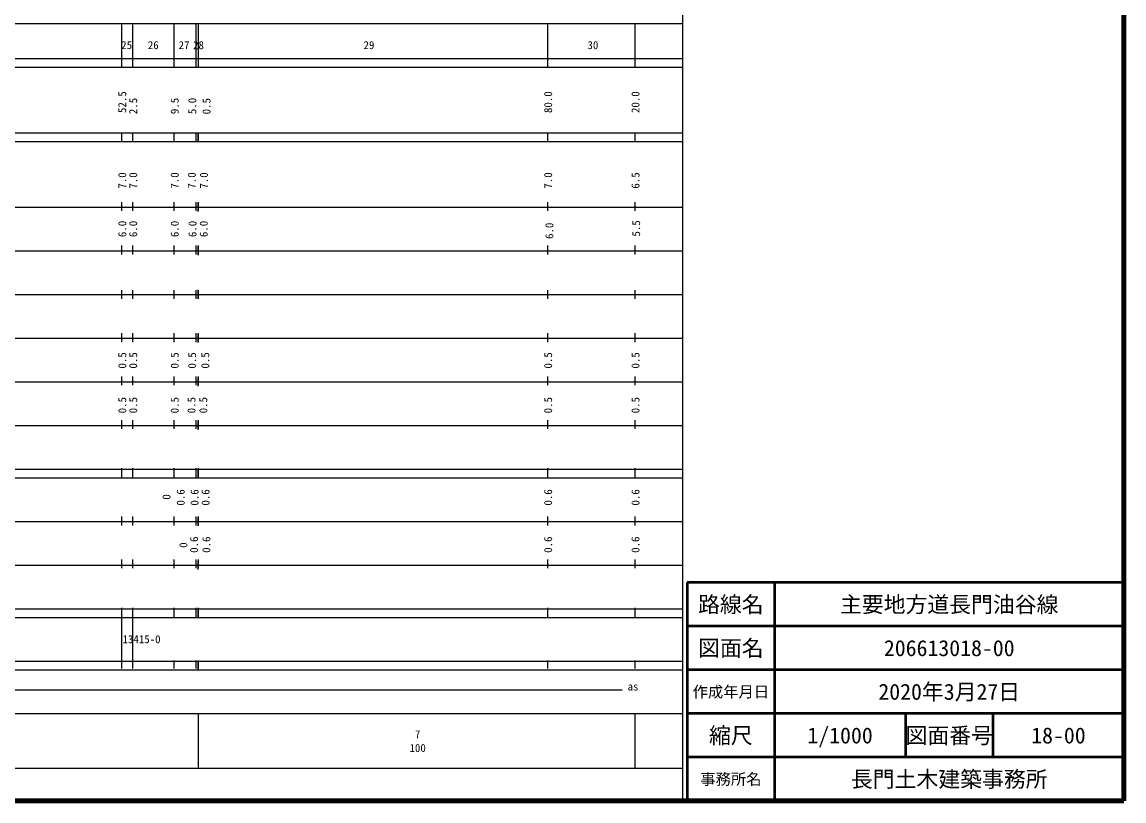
# Model space of a CAD drawing. Units: millimetres on the paper. Extents: x 40 to 680, y 20 to 380.
# Drawn here: x 427.7 to 680, y 20 to 198.4 of the extents above; entities that cross this region are included whole.
import ezdxf
from ezdxf.enums import TextEntityAlignment as Align

# ---------------------------------------------------------------- set-up
doc = ezdxf.new("R2010")
doc.units = ezdxf.units.MM
for name, color, linetype, lineweight in [('M-TTL', 2, 'Continuous', 140), ('M-TTL-BAND', 7, 'Continuous', 25), ('M-TTL-FRAM', 2, 'Continuous', 50), ('M-TTL-LINE', 7, 'Continuous', 50), ('M-TTL-TXT', 7, 'Continuous', 13)]:
    doc.layers.add(name, color=color, linetype=linetype, lineweight=lineweight)
doc.styles.add('ＭＳ ゴシック', font='')
doc.styles.get('ＭＳ ゴシック').set_extended_font_data('MS Gothic')

msp = doc.modelspace()

# ---------------------------------------------------------------- linework, layer by layer
at = {"layer": 'M-TTL'}
for p, q in [((680, 20), (680, 380)), ((40, 20), (680, 20))]:
    msp.add_line(p, q, dxfattribs=at)
at = {"layer": 'M-TTL-BAND'}
for p, q in [((579, 20), (579, 370)), ((68, 198), (579, 198)), ((450.5, 198), (450.5, 187.984)), ((453, 198), (453, 187.984)), ((462.5, 198), (462.5, 187.984)), ((467.5, 198), (467.5, 187.984)), ((468, 198), (468, 188)), ((548, 198), (548, 187.984)), ((568, 198), (568, 187.984)), ((40, 190), (579, 190)), ((468, 190.014), (468, 189.014)), ((568, 190.014), (568, 189.014)), ((40, 188), (579, 188)), ((40, 173), (579, 173)), ((450.5, 173.081), (450.5, 171.049)), ((453, 173.081), (453, 171.049)), ((462.5, 173.081), (462.5, 171.049)), ((467.5, 173.081), (467.5, 171.049)), ((468, 173.081), (468, 171.049)), ((468, 173.081), (468, 171.049)), ((468, 171), (468, 173)), ((548, 173.081), (548, 171.049)), ((568, 173.081), (568, 171.049)), ((568, 173.081), (568, 171.049)), ((40, 171), (579, 171)), ((450.5, 157.144), (450.5, 155.144)), ((453, 157.144), (453, 155.144)), ((462.5, 157.144), (462.5, 155.144)), ((467.5, 157.144), (467.5, 155.144)), ((468, 157.144), (468, 155.144)), ((468, 157.144), (468, 155.144)), ((468, 155), (468, 157)), ((548, 157.144), (548, 155.144)), ((568, 157.144), (568, 155.144)), ((568, 157.144), (568, 155.144)), ((40, 156), (579, 156)), ((450.5, 147.155), (450.5, 145.155)), ((453, 147.155), (453, 145.155)), ((462.5, 147.155), (462.5, 145.155)), ((467.5, 147.155), (467.5, 145.155)), ((468, 147.155), (468, 145.155)), ((468, 147.155), (468, 145.155)), ((468, 145), (468, 147)), ((548, 147.155), (548, 145.155)), ((568, 147.155), (568, 145.155)), ((568, 147.155), (568, 145.155)), ((46, 146), (579, 146)), ((450.5, 136.998), (450.5, 134.998)), ((453, 136.998), (453, 134.998)), ((462.5, 136.998), (462.5, 134.998)), ((467.5, 136.998), (467.5, 134.998)), ((468, 135), (468, 137)), ((468, 136.998), (468, 134.998)), ((468, 136.998), (468, 134.998)), ((548, 136.998), (548, 134.998)), ((568, 136.998), (568, 134.998)), ((568, 136.998), (568, 134.998)), ((52, 136), (579, 136)), ((450.5, 127.092), (450.5, 125.092)), ((453, 127.092), (453, 125.092)), ((462.5, 127.092), (462.5, 125.092)), ((467.5, 127.092), (467.5, 125.092)), ((468, 127.092), (468, 125.092)), ((468, 127.092), (468, 125.092)), ((468, 125), (468, 127)), ((548, 127.092), (548, 125.092)), ((568, 127.092), (568, 125.092)), ((568, 127.092), (568, 125.092)), ((46, 126), (579, 126)), ((450.5, 117.183), (450.5, 115.183)), ((453, 117.183), (453, 115.183)), ((462.5, 117.183), (462.5, 115.183)), ((467.5, 117.183), (467.5, 115.183)), ((468, 117.183), (468, 115.183)), ((468, 117.183), (468, 115.183)), ((468, 115), (468, 117)), ((548, 117.183), (548, 115.183)), ((568, 117.183), (568, 115.183)), ((568, 117.183), (568, 115.183)), ((52, 116), (579, 116)), ((46, 106), (579, 106)), ((450.5, 107.192), (450.5, 105.192)), ((453, 107.192), (453, 105.192)), ((462.5, 107.192), (462.5, 105.192)), ((467.5, 107.192), (467.5, 105.192)), ((468, 107.192), (468, 105.192)), ((468, 107.192), (468, 105.192)), ((468, 105), (468, 107)), ((548, 107.192), (548, 105.192)), ((568, 107.192), (568, 105.192)), ((568, 107.192), (568, 105.192)), ((40, 96), (579, 96)), ((450.5, 96.202), (450.5, 94.171)), ((453, 96.202), (453, 94.171)), ((462.5, 96.202), (462.5, 94.171)), ((467.5, 96.202), (467.5, 94.171)), ((468, 96.202), (468, 94.171)), ((468, 96.202), (468, 94.171)), ((468, 94), (468, 96)), ((548, 96.202), (548, 94.171)), ((568, 96.202), (568, 94.171)), ((568, 96.202), (568, 94.171)), ((40, 94), (579, 94)), ((49, 84), (579, 84)), ((450.5, 85.098), (450.5, 83.098)), ((453, 85.098), (453, 83.098)), ((462.5, 85.098), (462.5, 83.098)), ((467.5, 85.098), (467.5, 83.098)), ((468, 85.098), (468, 83.098)), ((468, 85.098), (468, 83.098)), ((468, 83), (468, 85)), ((548, 85.098), (548, 83.098)), ((568, 85.098), (568, 83.098)), ((568, 85.098), (568, 83.098)), ((40, 74), (579, 74)), ((450.5, 75.271), (450.5, 73.271)), ((453, 75.271), (453, 73.271)), ((462.5, 75.271), (462.5, 73.271)), ((467.5, 75.271), (467.5, 73.271)), ((468, 75.271), (468, 73.271)), ((468, 73), (468, 75)), ((548, 75.271), (548, 73.271)), ((568, 75.271), (568, 73.271)), ((40, 64), (579, 64)), ((450.5, 64.199), (450.5, 52.178)), ((453, 64.199), (453.002, 52.241)), ((462.5, 64.199), (462.5, 62.169)), ((467.5, 64.199), (467.5, 62.169)), ((468, 64.199), (468, 62.169)), ((468, 64.199), (468, 62.169)), ((468, 62), (468, 64)), ((548, 64.199), (548, 62.169)), ((568, 64.199), (568, 62.169)), ((568, 64.199), (568, 62.169)), ((40, 62), (579, 62)), ((40, 52), (579, 52)), ((450.5, 52.178), (450.5, 50.312)), ((453, 52.178), (453, 50.312)), ((462.5, 52.178), (462.5, 50.312)), ((467.5, 52.178), (467.5, 50.312)), ((468, 52.178), (468, 50.312)), ((468, 52.178), (468, 50.312)), ((468, 50), (468, 52)), ((548, 52.178), (548, 50.312)), ((568, 52.178), (568, 50.312)), ((568, 52.178), (568, 50.312)), ((40, 50), (579, 50)), ((71.898, 45.483), (565.151, 45.483)), ((40, 40), (579, 40)), ((468, 40), (468, 27.5)), ((568, 40), (568, 27.5)), ((68, 27.5), (579, 27.5))]:
    msp.add_line(p, q, dxfattribs=at)
at = {"layer": 'M-TTL-FRAM'}
for p, q in [((680, 70), (580, 70)), ((580, 70), (580, 20))]:
    msp.add_line(p, q, dxfattribs=at)
at = {"layer": 'M-TTL-LINE'}
for p, q in [((600, 70), (600, 20)), ((680, 60), (580, 60)), ((680, 50), (580, 50)), ((680, 40), (580, 40)), ((630, 40), (630, 30)), ((650, 40), (650, 30)), ((680, 30), (580, 30))]:
    msp.add_line(p, q, dxfattribs=at)

# ---------------------------------------------------------------- texts
at = {"layer": 'M-TTL-BAND', "style": 'ＭＳ ゴシック'}
for s, p in [('25', (451.672, 193.073)), ('26', (457.76, 193.071)), ('27', (464.8, 193.071)), ('28', (468.112, 193.056)), ('29', (507.14, 193.071)), ('30', (558.413, 193.071)), ('13415-0', (455.071, 57.033)), ('as', (567.58, 46.21)), ('7', (518.288, 35.238)), ('100', (518.288, 32.131))]:
    msp.add_text(s, height=1.833, dxfattribs=at).set_placement(p, align=Align.MIDDLE_CENTER)
for s, p in [('52.5', (450.656, 180.012)), ('80.0', (548.157, 180.012)), ('20.0', (568.157, 180.012)), ('2.5', (453.156, 179.137)), ('9.5', (462.656, 179.137)), ('5.0', (466.68, 179.137)), ('0.5', (469.946, 179.087)), ('7.0', (450.656, 162.076)), ('7.0', (453.156, 162.076)), ('7.0', (462.656, 162.076)), ('7.0', (466.572, 162.076)), ('7.0', (469.35, 162.076)), ('7.0', (548.157, 162.076)), ('6.5', (568.157, 162.076)), ('6.0', (450.656, 150.978)), ('6.0', (453.156, 150.978)), ('6.0', (462.656, 150.978)), ('6.0', (466.735, 150.978)), ('6.0', (469.295, 150.978)), ('6.0', (548.44, 150.554)), ('5.5', (568.302, 151.109)), ('0.5', (450.656, 120.882)), ('0.5', (453.156, 120.882)), ('0.5', (462.656, 120.882)), ('0.5', (466.644, 120.882)), ('0.5', (469.66, 120.882)), ('0.5', (548.157, 120.882)), ('0.5', (568.157, 120.882)), ('0.5', (450.656, 110.625)), ('0.5', (453.156, 110.625)), ('0.5', (462.656, 110.625)), ('0.5', (466.5, 110.625)), ('0.5', (469.205, 110.625)), ('0.5', (548.157, 110.625)), ('0.5', (568.157, 110.625)), ('0.6', (464.032, 89.509)), ('0.6', (467.192, 89.509)), ('0.6', (469.711, 89.509)), ('0.6', (548.157, 89.509)), ('0.6', (568.157, 89.509)), ('0', (460.772, 89.614)), ('0', (464.651, 78.581)), ('0.6', (467.093, 78.683)), ('0.6', (469.913, 78.683)), ('0.6', (548.157, 78.683)), ('0.6', (568.157, 78.683))]:
    msp.add_text(s, height=1.833, rotation=90, dxfattribs=at).set_placement(p, align=Align.MIDDLE_CENTER)
at = {"layer": 'M-TTL-TXT', "style": 'ＭＳ ゴシック'}
for s, height, p in [('路線名', 3.666, (590, 65)), ('主要地方道長門油谷線', 3.666, (640, 65)), ('図面名', 3.666, (590, 55)), ('206613018-00', 3.666, (640, 55)), ('作成年月日', 2.566, (590, 45)), ('2020年3月27日', 3.666, (640, 45)), ('縮尺', 3.666, (590, 35)), ('1/1000', 3.666, (615, 35)), ('図面番号', 3.666, (640, 35)), ('18-00', 3.666, (665, 35)), ('事務所名', 2.566, (590, 25)), ('長門土木建築事務所', 3.666, (640, 25))]:
    msp.add_text(s, height=height, dxfattribs=at).set_placement(p, align=Align.MIDDLE_CENTER)

doc.saveas('drawing.dxf')
